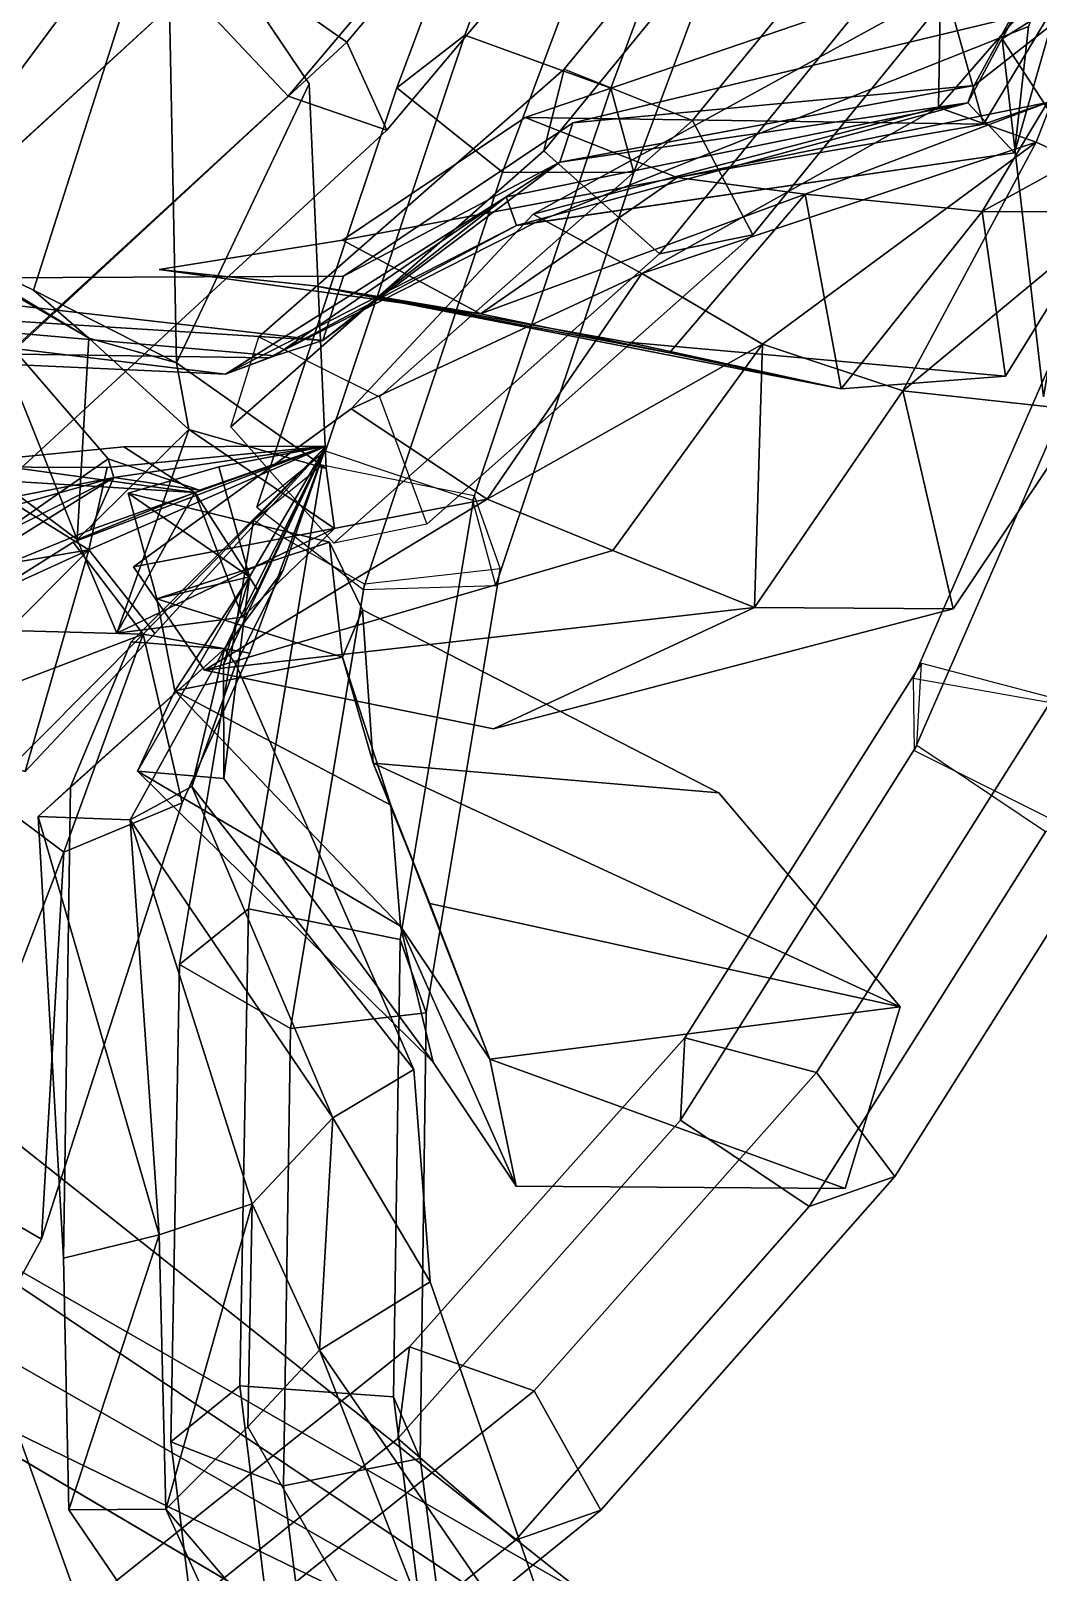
# Model space of a CAD drawing. Header units: metres. Extents: x -488 to 282, y -579 to 399.
# Drawn here: x -230.31 to -209.29, y -428.2 to -396.04 of the extents above; entities that cross this region are included whole.
import ezdxf

# ---------------------------------------------------------------- set-up
doc = ezdxf.new("R2010")
doc.units = ezdxf.units.M

msp = doc.modelspace()

# ---------------------------------------------------------------- linework, layer by layer
at = {"layer": 'coreopsi_1InfInt', "color": 3}
for points in [[(-218.022, -387.4692, 64.1246), (-221.2577, -396.1261, 69.2151), (-222.6717, -397.2243, 66.4485), (-219.4091, -388.5016, 61.3193)], [(-215.0095, -388.6593, 64.2227), (-218.2132, -397.235, 69.2649), (-221.2577, -396.1261, 69.2151), (-218.022, -387.4692, 64.1246)], [(-219.4091, -388.5016, 61.3193), (-222.6717, -397.2243, 66.4485), (-220.467, -398.9854, 64.855), (-217.2204, -390.305, 59.7511)], [(-214.5169, -390.4019, 61.5352), (-217.7272, -398.9919, 66.5857), (-218.2132, -397.235, 69.2649), (-215.0095, -388.6593, 64.2227)], [(-217.2204, -390.305, 59.7511), (-220.467, -398.9854, 64.855), (-217.7272, -398.9919, 66.5857), (-214.5169, -390.4019, 61.5352)], [(-221.2577, -396.1261, 69.2151), (-224.1604, -404.8118, 74.4552), (-225.5987, -405.976, 71.7284), (-222.6717, -397.2243, 66.4485)], [(-218.2132, -397.235, 69.2649), (-221.0869, -405.8391, 74.4553), (-224.1604, -404.8118, 74.4552), (-221.2577, -396.1261, 69.2151)], [(-222.6717, -397.2243, 66.4485), (-225.5987, -405.976, 71.7284), (-223.3796, -407.6947, 70.1089), (-220.467, -398.9854, 64.855)], [(-217.7272, -398.9919, 66.5857), (-220.6071, -407.6106, 71.7846), (-221.0869, -405.8391, 74.4553), (-218.2132, -397.235, 69.2649)], [(-220.467, -398.9854, 64.855), (-223.3796, -407.6947, 70.1089), (-220.6071, -407.6106, 71.7846), (-217.7272, -398.9919, 66.5857)], [(-208.1256, -400.8846, 83.623), (-211.9004, -409.5528, 88.1193), (-211.8792, -411.052, 85.2465), (-208.1096, -402.399, 80.7581)], [(-205.2242, -401.2962, 85.00662), (-209.037, -410.0572, 89.5504), (-211.9004, -409.5528, 88.1193), (-208.1256, -400.8846, 83.623)], [(-208.1096, -402.399, 80.7581), (-211.8792, -411.052, 85.2465), (-209.0025, -412.497, 84.8753), (-205.1982, -403.7607, 80.3443)]]:
    msp.add_3dface(points, dxfattribs=at)
at = {"layer": 'coreopsi_1Pdcel', "color": 3}
for points in [[(-217.0844, -388.3832, 63.6994), (-223.7183, -396.2775, 67.1163), (-226.2797, -394.4827, 66.2682), (-219.8983, -386.9309, 63.011)], [(-220.8066, -387.8337, 60.03418), (-227.0328, -395.175, 63.1933), (-224.9438, -397.4041, 62.1123), (-218.5625, -389.8523, 58.855)], [(-216.2463, -390.2159, 61.09216), (-222.8802, -398.1103, 64.509), (-223.7183, -396.2775, 67.1163), (-217.0844, -388.3832, 63.6994)], [(-218.5625, -389.8523, 58.855), (-224.9438, -397.4041, 62.1123), (-222.8802, -398.1103, 64.509), (-216.2463, -390.2159, 61.09216)], [(-213.9193, -391.5862, 14.5599), (-219.6067, -398.5433, 9.3049), (-219.1855, -396.8347, 6.5837), (-213.638, -390.079, 11.705)], [(-213.638, -390.079, 11.705), (-219.1855, -396.8347, 6.5837), (-216.5064, -397.9107, 5.1121), (-210.819, -390.9537, 10.3672)], [(-210.819, -390.9537, 10.3672), (-216.5064, -397.9107, 5.1121), (-215.2467, -400.2944, 6.9101), (-209.3318, -393.0096, 12.3828)], [(-211.2768, -393.4065, 15.01324), (-217.1917, -400.6913, 9.5404), (-219.6067, -398.5433, 9.3049), (-213.9193, -391.5862, 14.5599)], [(-209.3318, -393.0096, 12.3828), (-215.2467, -400.2944, 6.9101), (-217.1917, -400.6913, 9.5404), (-211.2768, -393.4065, 15.01324)], [(-226.2797, -394.4827, 66.2682), (-233.7345, -401.3335, 68.6877), (-234.3017, -401.8319, 65.5363), (-227.0328, -395.175, 63.1933)], [(-223.7183, -396.2775, 67.1163), (-231.4757, -403.4438, 69.6602), (-233.7345, -401.3335, 68.6877), (-226.2797, -394.4827, 66.2682)], [(-227.0328, -395.175, 63.1933), (-234.3017, -401.8319, 65.5363), (-232.3987, -404.2549, 64.5317), (-224.9438, -397.4041, 62.1123)], [(-222.8802, -398.1103, 64.509), (-230.6376, -405.2766, 67.05296), (-231.4757, -403.4438, 69.6602), (-223.7183, -396.2775, 67.1163)], [(-219.6067, -398.5433, 9.3049), (-226.1401, -404.3038, 3.6047), (-225.5547, -402.4239, 1.03088), (-219.1855, -396.8347, 6.5837)], [(-219.1855, -396.8347, 6.5837), (-225.5547, -402.4239, 1.03088), (-223.0398, -403.6712, -0.588), (-216.5064, -397.9107, 5.1121)], [(-224.9438, -397.4041, 62.1123), (-232.3987, -404.2549, 64.5317), (-230.6376, -405.2766, 67.05296), (-222.8802, -398.1103, 64.509)], [(-216.5064, -397.9107, 5.1121), (-223.0398, -403.6712, -0.588), (-222.0475, -406.3336, 0.9702), (-215.2467, -400.2944, 6.9101)], [(-217.1917, -400.6913, 9.5404), (-223.9925, -406.7305, 3.6006), (-226.1401, -404.3038, 3.6047), (-219.6067, -398.5433, 9.3049)], [(-215.2467, -400.2944, 6.9101), (-222.0475, -406.3336, 0.9702), (-223.9925, -406.7305, 3.6006), (-217.1917, -400.6913, 9.5404)], [(-224.2295, -405.0909, 74.6108), (-225.773, -414.3582, 79.3817), (-227.2113, -415.5224, 76.6549), (-225.6678, -406.255, 71.884)], [(-221.0599, -405.7301, 74.3945), (-222.6034, -414.9974, 79.1655), (-225.773, -414.3582, 79.3817), (-224.2295, -405.0909, 74.6108)], [(-220.5211, -407.2632, 71.5909), (-222.0646, -416.5305, 76.3618), (-222.6034, -414.9974, 79.1655), (-221.0599, -405.7301, 74.3945)], [(-225.6678, -406.255, 71.884), (-227.2113, -415.5224, 76.6549), (-224.8961, -416.8531, 74.8191), (-223.3526, -407.5858, 70.04822)], [(-223.3526, -407.5858, 70.04822), (-224.8961, -416.8531, 74.8191), (-222.0646, -416.5305, 76.3618), (-220.5211, -407.2632, 71.5909)], [(-211.7313, -409.2325, 87.9337), (-216.6636, -417.0469, 92.997), (-216.7584, -418.7659, 90.2516), (-211.8261, -410.9516, 85.1883)], [(-208.984, -409.9568, 89.4922), (-213.9163, -417.7711, 94.5555), (-216.6636, -417.0469, 92.997), (-211.7313, -409.2325, 87.9337)], [(-207.3552, -412.1302, 87.7245), (-212.2875, -419.9445, 92.7878), (-213.9163, -417.7711, 94.5555), (-208.984, -409.9568, 89.4922)], [(-211.8261, -410.9516, 85.1883), (-216.7584, -418.7659, 90.2516), (-214.0705, -420.5686, 90.08772), (-209.1383, -412.7543, 85.02442)], [(-209.1383, -412.7543, 85.02442), (-214.0705, -420.5686, 90.08772), (-212.2875, -419.9445, 92.7878), (-207.3552, -412.1302, 87.7245)], [(-225.773, -414.3582, 79.3817), (-225.9537, -424.3126, 83.7271), (-227.392, -425.4768, 81.00036), (-227.2113, -415.5224, 76.6549)], [(-222.6034, -414.9974, 79.1655), (-222.7474, -424.5425, 83.3167), (-225.9537, -424.3126, 83.7271), (-225.773, -414.3582, 79.3817)], [(-222.0646, -416.5305, 76.3618), (-222.186, -425.8241, 80.3937), (-222.7474, -424.5425, 83.3167), (-222.6034, -414.9974, 79.1655)], [(-227.2113, -415.5224, 76.6549), (-227.392, -425.4768, 81.00036), (-225.0401, -426.3982, 78.9703), (-224.8961, -416.8531, 74.8191)], [(-224.8961, -416.8531, 74.8191), (-225.0401, -426.3982, 78.9703), (-222.186, -425.8241, 80.3937), (-222.0646, -416.5305, 76.3618)], [(-216.6636, -417.0469, 92.997), (-222.4118, -423.4999, 98.2844), (-222.6513, -425.4124, 95.6793), (-216.7584, -418.7659, 90.2516)], [(-213.9163, -417.7711, 94.5555), (-219.8092, -424.4175, 99.9832), (-222.4118, -423.4999, 98.2844), (-216.6636, -417.0469, 92.997)], [(-212.2875, -419.9445, 92.7878), (-218.4159, -426.9056, 98.4438), (-219.8092, -424.4175, 99.9832), (-213.9163, -417.7711, 94.5555)], [(-216.7584, -418.7659, 90.2516), (-222.6513, -425.4124, 95.6793), (-220.199, -427.5297, 95.7437), (-214.0705, -420.5686, 90.08772)], [(-214.0705, -420.5686, 90.08772), (-220.199, -427.5297, 95.7437), (-218.4159, -426.9056, 98.4438), (-212.2875, -419.9445, 92.7878)], [(-222.4118, -423.4999, 98.2844), (-229.0205, -428.7723, 103.8673), (-229.4303, -430.8474, 101.4122), (-222.6513, -425.4124, 95.6793)], [(-219.8092, -424.4175, 99.9832), (-226.5882, -429.8526, 105.7161), (-229.0205, -428.7723, 103.8673), (-222.4118, -423.4999, 98.2844)], [(-225.9537, -424.3126, 83.7271), (-224.6986, -434.4595, 87.3973), (-226.1369, -435.6237, 84.6705), (-227.392, -425.4768, 81.00036)], [(-218.4159, -426.9056, 98.4438), (-225.4721, -432.6055, 104.421), (-226.5882, -429.8526, 105.7161), (-219.8092, -424.4175, 99.9832)], [(-222.7474, -424.5425, 83.3167), (-221.5158, -434.2676, 86.8192), (-224.6986, -434.4595, 87.3973), (-225.9537, -424.3126, 83.7271)], [(-222.186, -425.8241, 80.3937), (-220.9688, -435.29, 83.7931), (-221.5158, -434.2676, 86.8192), (-222.7474, -424.5425, 83.3167)], [(-222.6513, -425.4124, 95.6793), (-229.4303, -430.8474, 101.4122), (-227.2552, -433.2296, 101.7209), (-220.199, -427.5297, 95.7437)], [(-227.392, -425.4768, 81.00036), (-226.1369, -435.6237, 84.6705), (-223.8085, -436.1233, 82.4728), (-225.0401, -426.3982, 78.9703)], [(-225.0401, -426.3982, 78.9703), (-223.8085, -436.1233, 82.4728), (-220.9688, -435.29, 83.7931), (-222.186, -425.8241, 80.3937)], [(-220.199, -427.5297, 95.7437), (-227.2552, -433.2296, 101.7209), (-225.4721, -432.6055, 104.421), (-218.4159, -426.9056, 98.4438)]]:
    msp.add_3dface(points, dxfattribs=at)
at = {"layer": 'coreopsi_1Petal1', "color": 3}
for points in [[(-207.733, -391.932, 27.1871), (-210.0422, -396.202, 26.6253), (-205.4054, -393.2736, 27.8167)], [(-207.733, -391.932, 27.1871), (-205.4054, -393.2736, 27.8167), (-210.0422, -396.202, 26.6253)], [(-210.4354, -397.9824, 31.01927), (-211.3028, -394.8673, 30.03709), (-207.0518, -392.3426, 30.9426)], [(-210.4354, -397.9824, 31.01927), (-207.0518, -392.3426, 30.9426), (-211.3028, -394.8673, 30.03709)], [(-207.9969, -392.3502, 29.4096), (-210.6257, -397.1768, 32.8004), (-210.7625, -397.5434, 30.3353)], [(-207.9969, -392.3502, 29.4096), (-210.7625, -397.5434, 30.3353), (-210.6257, -397.1768, 32.8004)], [(-210.7625, -397.5434, 30.3353), (-209.7881, -398.5863, 28.3303), (-207.9969, -392.3502, 29.4096)], [(-210.7625, -397.5434, 30.3353), (-207.9969, -392.3502, 29.4096), (-209.7881, -398.5863, 28.3303)], [(-207.9969, -392.3502, 29.4096), (-208.3753, -395.4116, 34.09787), (-210.6257, -397.1768, 32.8004)], [(-207.9969, -392.3502, 29.4096), (-210.6257, -397.1768, 32.8004), (-208.3753, -395.4116, 34.09787)], [(-209.0981, -397.53, 33.03513), (-210.4354, -397.9824, 31.01927), (-207.0518, -392.3426, 30.9426)], [(-209.0981, -397.53, 33.03513), (-207.0518, -392.3426, 30.9426), (-210.4354, -397.9824, 31.01927)], [(-209.7881, -398.5863, 28.3303), (-209.4966, -395.9491, 26.2372), (-207.9969, -392.3502, 29.4096)], [(-209.7881, -398.5863, 28.3303), (-207.9969, -392.3502, 29.4096), (-209.4966, -395.9491, 26.2372)], [(-232.9685, -400.1341, -18.7791), (-231.6546, -392.9522, -25.5223), (-227.471, -392.735, -29.6787)], [(-232.9685, -400.1341, -18.7791), (-227.471, -392.735, -29.6787), (-231.6546, -392.9522, -25.5223)], [(-230.2575, -401.4476, -20.1682), (-232.9685, -400.1341, -18.7791), (-227.471, -392.735, -29.6787)], [(-230.2575, -401.4476, -20.1682), (-227.471, -392.735, -29.6787), (-232.9685, -400.1341, -18.7791)], [(-227.471, -392.735, -29.6787), (-227.2712, -402.9664, -21.6647), (-230.2575, -401.4476, -20.1682)], [(-227.471, -392.735, -29.6787), (-230.2575, -401.4476, -20.1682), (-227.2712, -402.9664, -21.6647)], [(-227.471, -392.735, -29.6787), (-224.5054, -397.1429, -29.3224), (-227.2712, -402.9664, -21.6647)], [(-227.471, -392.735, -29.6787), (-227.2712, -402.9664, -21.6647), (-224.5054, -397.1429, -29.3224)], [(-207.1872, -392.8159, 27.8246), (-211.3713, -397.6385, 28.7944), (-209.3366, -398.3635, 27.5437)], [(-207.1872, -392.8159, 27.8246), (-209.3366, -398.3635, 27.5437), (-211.3713, -397.6385, 28.7944)], [(-207.1872, -392.8159, 27.8246), (-211.3283, -395.1973, 30.7699), (-211.3713, -397.6385, 28.7944)], [(-207.1872, -392.8159, 27.8246), (-211.3713, -397.6385, 28.7944), (-211.3283, -395.1973, 30.7699)], [(-209.3366, -398.3635, 27.5437), (-207.1012, -399.3896, 27.6244), (-207.1872, -392.8159, 27.8246)], [(-209.3366, -398.3635, 27.5437), (-207.1872, -392.8159, 27.8246), (-207.1012, -399.3896, 27.6244)], [(-205.4054, -393.2736, 27.8167), (-210.0422, -396.202, 26.6253), (-208.3409, -398.8216, 26.2977)], [(-205.4054, -393.2736, 27.8167), (-208.3409, -398.8216, 26.2977), (-210.0422, -396.202, 26.6253)], [(-210.4354, -397.9824, 31.01927), (-219.9976, -397.8445, 36.7306), (-211.3028, -394.8673, 30.03709)], [(-210.4354, -397.9824, 31.01927), (-211.3028, -394.8673, 30.03709), (-219.9976, -397.8445, 36.7306)], [(-211.3283, -395.1973, 30.7699), (-219.8269, -399.8599, 24.6279), (-211.3713, -397.6385, 28.7944)], [(-211.3283, -395.1973, 30.7699), (-211.3713, -397.6385, 28.7944), (-219.8269, -399.8599, 24.6279)], [(-208.3753, -395.4116, 34.09787), (-219.0048, -397.9583, 37.5933), (-210.6257, -397.1768, 32.8004)], [(-208.3753, -395.4116, 34.09787), (-210.6257, -397.1768, 32.8004), (-219.0048, -397.9583, 37.5933)], [(-209.7881, -398.5863, 28.3303), (-219.7796, -400.0355, 23.6244), (-209.4966, -395.9491, 26.2372)], [(-209.7881, -398.5863, 28.3303), (-209.4966, -395.9491, 26.2372), (-219.7796, -400.0355, 23.6244)], [(-210.0422, -396.202, 26.6253), (-209.1796, -403.6741, 17.9585), (-208.3409, -398.8216, 26.2977)], [(-210.0422, -396.202, 26.6253), (-208.3409, -398.8216, 26.2977), (-209.1796, -403.6741, 17.9585)], [(-227.2712, -402.9664, -21.6647), (-224.5054, -397.1429, -29.3224), (-224.1495, -405.1704, -21.5033)], [(-227.2712, -402.9664, -21.6647), (-224.1495, -405.1704, -21.5033), (-224.5054, -397.1429, -29.3224)], [(-210.6257, -397.1768, 32.8004), (-219.2762, -398.7813, 34.7824), (-210.7625, -397.5434, 30.3353)], [(-210.6257, -397.1768, 32.8004), (-210.7625, -397.5434, 30.3353), (-219.2762, -398.7813, 34.7824)], [(-210.6257, -397.1768, 32.8004), (-219.0048, -397.9583, 37.5933), (-219.2762, -398.7813, 34.7824)], [(-210.6257, -397.1768, 32.8004), (-219.2762, -398.7813, 34.7824), (-219.0048, -397.9583, 37.5933)], [(-210.7625, -397.5434, 30.3353), (-219.2762, -398.7813, 34.7824), (-220.3931, -399.4985, 31.1602)], [(-210.7625, -397.5434, 30.3353), (-220.3931, -399.4985, 31.1602), (-219.2762, -398.7813, 34.7824)], [(-220.3931, -399.4985, 31.1602), (-220.1754, -400.1013, 27.8682), (-210.7625, -397.5434, 30.3353)], [(-220.3931, -399.4985, 31.1602), (-210.7625, -397.5434, 30.3353), (-220.1754, -400.1013, 27.8682)], [(-210.7625, -397.5434, 30.3353), (-220.1754, -400.1013, 27.8682), (-209.7881, -398.5863, 28.3303)], [(-210.7625, -397.5434, 30.3353), (-209.7881, -398.5863, 28.3303), (-220.1754, -400.1013, 27.8682)], [(-211.3713, -397.6385, 28.7944), (-219.8269, -399.8599, 24.6279), (-217.5604, -401.1037, 23.2249)], [(-211.3713, -397.6385, 28.7944), (-217.5604, -401.1037, 23.2249), (-219.8269, -399.8599, 24.6279)], [(-211.3713, -397.6385, 28.7944), (-217.5604, -401.1037, 23.2249), (-209.3366, -398.3635, 27.5437)], [(-211.3713, -397.6385, 28.7944), (-209.3366, -398.3635, 27.5437), (-217.5604, -401.1037, 23.2249)], [(-209.0981, -397.53, 33.03513), (-216.8248, -399.0996, 39.2856), (-210.4354, -397.9824, 31.01927)], [(-209.0981, -397.53, 33.03513), (-210.4354, -397.9824, 31.01927), (-216.8248, -399.0996, 39.2856)], [(-214.153, -399.448, 41.2827), (-216.8248, -399.0996, 39.2856), (-209.0981, -397.53, 33.03513)], [(-214.153, -399.448, 41.2827), (-209.0981, -397.53, 33.03513), (-216.8248, -399.0996, 39.2856)], [(-209.0981, -397.53, 33.03513), (-210.4629, -399.8063, 42.3489), (-214.153, -399.448, 41.2827)], [(-209.0981, -397.53, 33.03513), (-214.153, -399.448, 41.2827), (-210.4629, -399.8063, 42.3489)], [(-206.9556, -397.8781, 34.2673), (-210.4629, -399.8063, 42.3489), (-209.0981, -397.53, 33.03513)], [(-206.9556, -397.8781, 34.2673), (-209.0981, -397.53, 33.03513), (-210.4629, -399.8063, 42.3489)], [(-216.8248, -399.0996, 39.2856), (-223.8111, -400.4086, 40.9518), (-219.9976, -397.8445, 36.7306)], [(-216.8248, -399.0996, 39.2856), (-219.9976, -397.8445, 36.7306), (-223.8111, -400.4086, 40.9518)], [(-219.0048, -397.9583, 37.5933), (-223.7896, -401.1592, 39.1771), (-219.2762, -398.7813, 34.7824)], [(-219.0048, -397.9583, 37.5933), (-219.2762, -398.7813, 34.7824), (-223.7896, -401.1592, 39.1771)], [(-216.8248, -399.0996, 39.2856), (-219.9976, -397.8445, 36.7306), (-210.4354, -397.9824, 31.01927)], [(-216.8248, -399.0996, 39.2856), (-210.4354, -397.9824, 31.01927), (-219.9976, -397.8445, 36.7306)], [(-206.9556, -397.8781, 34.2673), (-207.8567, -399.8171, 43.7129), (-210.4629, -399.8063, 42.3489)], [(-206.9556, -397.8781, 34.2673), (-210.4629, -399.8063, 42.3489), (-207.8567, -399.8171, 43.7129)], [(-209.3366, -398.3635, 27.5437), (-217.5604, -401.1037, 23.2249), (-215.0471, -402.5732, 20.6938)], [(-209.3366, -398.3635, 27.5437), (-215.0471, -402.5732, 20.6938), (-217.5604, -401.1037, 23.2249)], [(-215.0471, -402.5732, 20.6938), (-212.1185, -403.5479, 19.3818), (-209.3366, -398.3635, 27.5437)], [(-215.0471, -402.5732, 20.6938), (-209.3366, -398.3635, 27.5437), (-212.1185, -403.5479, 19.3818)], [(-209.3366, -398.3635, 27.5437), (-212.1185, -403.5479, 19.3818), (-207.1012, -399.3896, 27.6244)], [(-209.3366, -398.3635, 27.5437), (-207.1012, -399.3896, 27.6244), (-212.1185, -403.5479, 19.3818)], [(-219.2762, -398.7813, 34.7824), (-223.7896, -401.1592, 39.1771), (-224.2183, -402.4998, 35.6094)], [(-219.2762, -398.7813, 34.7824), (-224.2183, -402.4998, 35.6094), (-223.7896, -401.1592, 39.1771)], [(-220.3931, -399.4985, 31.1602), (-219.2762, -398.7813, 34.7824), (-224.2183, -402.4998, 35.6094)], [(-220.3931, -399.4985, 31.1602), (-224.2183, -402.4998, 35.6094), (-219.2762, -398.7813, 34.7824)], [(-220.1754, -400.1013, 27.8682), (-219.7796, -400.0355, 23.6244), (-209.7881, -398.5863, 28.3303)], [(-220.1754, -400.1013, 27.8682), (-209.7881, -398.5863, 28.3303), (-219.7796, -400.0355, 23.6244)], [(-231.0356, -406.5953, -7.1452), (-233.8031, -399.05, -12.4586), (-228.6968, -404.9684, -6.4915)], [(-231.0356, -406.5953, -7.1452), (-228.6968, -404.9684, -6.4915), (-233.8031, -399.05, -12.4586)], [(-220.9297, -401.9433, 43.9346), (-223.8111, -400.4086, 40.9518), (-216.8248, -399.0996, 39.2856)], [(-220.9297, -401.9433, 43.9346), (-216.8248, -399.0996, 39.2856), (-223.8111, -400.4086, 40.9518)], [(-220.9297, -401.9433, 43.9346), (-216.8248, -399.0996, 39.2856), (-214.153, -399.448, 41.2827)], [(-220.9297, -401.9433, 43.9346), (-214.153, -399.448, 41.2827), (-216.8248, -399.0996, 39.2856)], [(-212.1185, -403.5479, 19.3818), (-208.2971, -403.9682, 17.5407), (-207.1012, -399.3896, 27.6244)], [(-212.1185, -403.5479, 19.3818), (-207.1012, -399.3896, 27.6244), (-208.2971, -403.9682, 17.5407)], [(-226.2514, -403.2046, 27.8243), (-220.1754, -400.1013, 27.8682), (-220.3931, -399.4985, 31.1602)], [(-226.2514, -403.2046, 27.8243), (-220.3931, -399.4985, 31.1602), (-220.1754, -400.1013, 27.8682)], [(-225.2235, -402.8216, 31.9223), (-226.2514, -403.2046, 27.8243), (-220.3931, -399.4985, 31.1602)], [(-225.2235, -402.8216, 31.9223), (-220.3931, -399.4985, 31.1602), (-226.2514, -403.2046, 27.8243)], [(-220.3931, -399.4985, 31.1602), (-224.2183, -402.4998, 35.6094), (-225.2235, -402.8216, 31.9223)], [(-220.3931, -399.4985, 31.1602), (-225.2235, -402.8216, 31.9223), (-224.2183, -402.4998, 35.6094)], [(-216.989, -402.7549, 45.2797), (-220.9297, -401.9433, 43.9346), (-214.153, -399.448, 41.2827)], [(-216.989, -402.7549, 45.2797), (-214.153, -399.448, 41.2827), (-220.9297, -401.9433, 43.9346)], [(-214.153, -399.448, 41.2827), (-213.4055, -403.5086, 46.4196), (-216.989, -402.7549, 45.2797)], [(-214.153, -399.448, 41.2827), (-216.989, -402.7549, 45.2797), (-213.4055, -403.5086, 46.4196)], [(-214.153, -399.448, 41.2827), (-210.4629, -399.8063, 42.3489), (-213.4055, -403.5086, 46.4196)], [(-214.153, -399.448, 41.2827), (-213.4055, -403.5086, 46.4196), (-210.4629, -399.8063, 42.3489)], [(-220.1754, -400.1013, 27.8682), (-225.3438, -402.8575, 23.5103), (-219.7796, -400.0355, 23.6244)], [(-220.1754, -400.1013, 27.8682), (-219.7796, -400.0355, 23.6244), (-225.3438, -402.8575, 23.5103)], [(-219.8269, -399.8599, 24.6279), (-223.6269, -403.924, 22.462), (-217.5604, -401.1037, 23.2249)], [(-219.8269, -399.8599, 24.6279), (-217.5604, -401.1037, 23.2249), (-223.6269, -403.924, 22.462)], [(-210.4629, -399.8063, 42.3489), (-209.9786, -403.2401, 48.1207), (-213.4055, -403.5086, 46.4196)], [(-210.4629, -399.8063, 42.3489), (-213.4055, -403.5086, 46.4196), (-209.9786, -403.2401, 48.1207)], [(-207.8567, -399.8171, 43.7129), (-209.9786, -403.2401, 48.1207), (-210.4629, -399.8063, 42.3489)], [(-207.8567, -399.8171, 43.7129), (-210.4629, -399.8063, 42.3489), (-209.9786, -403.2401, 48.1207)], [(-229.1018, -402.449, -15.2884), (-231.6125, -401.0083, -13.6288), (-232.9685, -400.1341, -18.7791)], [(-229.1018, -402.449, -15.2884), (-232.9685, -400.1341, -18.7791), (-231.6125, -401.0083, -13.6288)], [(-229.1018, -402.449, -15.2884), (-232.9685, -400.1341, -18.7791), (-230.2575, -401.4476, -20.1682)], [(-229.1018, -402.449, -15.2884), (-230.2575, -401.4476, -20.1682), (-232.9685, -400.1341, -18.7791)], [(-220.9297, -401.9433, 43.9346), (-227.6325, -401.0161, 53.3235), (-223.8111, -400.4086, 40.9518)], [(-220.9297, -401.9433, 43.9346), (-223.8111, -400.4086, 40.9518), (-227.6325, -401.0161, 53.3235)], [(-226.2514, -403.2046, 27.8243), (-225.3438, -402.8575, 23.5103), (-220.1754, -400.1013, 27.8682)], [(-226.2514, -403.2046, 27.8243), (-220.1754, -400.1013, 27.8682), (-225.3438, -402.8575, 23.5103)], [(-230.9944, -405.4201, -7.2257), (-231.6125, -401.0083, -13.6288), (-229.3422, -406.6515, -7.8696)], [(-230.9944, -405.4201, -7.2257), (-229.3422, -406.6515, -7.8696), (-231.6125, -401.0083, -13.6288)], [(-229.3422, -406.6515, -7.8696), (-231.6125, -401.0083, -13.6288), (-229.1018, -402.449, -15.2884)], [(-229.3422, -406.6515, -7.8696), (-229.1018, -402.449, -15.2884), (-231.6125, -401.0083, -13.6288)], [(-224.3913, -401.3555, 58.5462), (-227.6325, -401.0161, 53.3235), (-220.9297, -401.9433, 43.9346)], [(-224.3913, -401.3555, 58.5462), (-220.9297, -401.9433, 43.9346), (-227.6325, -401.0161, 53.3235)], [(-224.2183, -402.4998, 35.6094), (-235.5099, -401.2154, 37.3083), (-240.4073, -401.4852, 32.5657)], [(-224.2183, -402.4998, 35.6094), (-240.4073, -401.4852, 32.5657), (-235.5099, -401.2154, 37.3083)], [(-223.7896, -401.1592, 39.1771), (-235.5099, -401.2154, 37.3083), (-224.2183, -402.4998, 35.6094)], [(-223.7896, -401.1592, 39.1771), (-224.2183, -402.4998, 35.6094), (-235.5099, -401.2154, 37.3083)], [(-213.4055, -403.5086, 46.4196), (-217.8593, -402.5343, 56.9671), (-224.3913, -401.3555, 58.5462)], [(-213.4055, -403.5086, 46.4196), (-224.3913, -401.3555, 58.5462), (-217.8593, -402.5343, 56.9671)], [(-216.989, -402.7549, 45.2797), (-213.4055, -403.5086, 46.4196), (-224.3913, -401.3555, 58.5462)], [(-216.989, -402.7549, 45.2797), (-224.3913, -401.3555, 58.5462), (-213.4055, -403.5086, 46.4196)], [(-224.3913, -401.3555, 58.5462), (-220.9297, -401.9433, 43.9346), (-216.989, -402.7549, 45.2797)], [(-224.3913, -401.3555, 58.5462), (-216.989, -402.7549, 45.2797), (-220.9297, -401.9433, 43.9346)], [(-217.5604, -401.1037, 23.2249), (-223.6269, -403.924, 22.462), (-220.7895, -405.8074, 20.6982)], [(-217.5604, -401.1037, 23.2249), (-220.7895, -405.8074, 20.6982), (-223.6269, -403.924, 22.462)], [(-215.0471, -402.5732, 20.6938), (-217.5604, -401.1037, 23.2249), (-220.7895, -405.8074, 20.6982)], [(-215.0471, -402.5732, 20.6938), (-220.7895, -405.8074, 20.6982), (-217.5604, -401.1037, 23.2249)], [(-225.2235, -402.8216, 31.9223), (-224.2183, -402.4998, 35.6094), (-240.4073, -401.4852, 32.5657)], [(-225.2235, -402.8216, 31.9223), (-240.4073, -401.4852, 32.5657), (-224.2183, -402.4998, 35.6094)], [(-240.4073, -401.4852, 32.5657), (-237.7916, -402.6821, 27.1231), (-226.2514, -403.2046, 27.8243)], [(-240.4073, -401.4852, 32.5657), (-226.2514, -403.2046, 27.8243), (-237.7916, -402.6821, 27.1231)], [(-240.4073, -401.4852, 32.5657), (-226.2514, -403.2046, 27.8243), (-225.2235, -402.8216, 31.9223)], [(-240.4073, -401.4852, 32.5657), (-225.2235, -402.8216, 31.9223), (-226.2514, -403.2046, 27.8243)], [(-230.2575, -401.4476, -20.1682), (-227.2712, -402.9664, -21.6647), (-229.1018, -402.449, -15.2884)], [(-230.2575, -401.4476, -20.1682), (-229.1018, -402.449, -15.2884), (-227.2712, -402.9664, -21.6647)], [(-229.1018, -402.449, -15.2884), (-227.0153, -404.3575, -15.9355), (-229.3422, -406.6515, -7.8696)], [(-229.1018, -402.449, -15.2884), (-229.3422, -406.6515, -7.8696), (-227.0153, -404.3575, -15.9355)], [(-227.2712, -402.9664, -21.6647), (-227.0153, -404.3575, -15.9355), (-229.1018, -402.449, -15.2884)], [(-227.2712, -402.9664, -21.6647), (-229.1018, -402.449, -15.2884), (-227.0153, -404.3575, -15.9355)], [(-215.0471, -402.5732, 20.6938), (-220.7895, -405.8074, 20.6982), (-218.169, -406.8789, 18.111)], [(-215.0471, -402.5732, 20.6938), (-218.169, -406.8789, 18.111), (-220.7895, -405.8074, 20.6982)], [(-218.169, -406.8789, 18.111), (-215.2093, -408.0712, 15.3154), (-215.0471, -402.5732, 20.6938)], [(-218.169, -406.8789, 18.111), (-215.0471, -402.5732, 20.6938), (-215.2093, -408.0712, 15.3154)], [(-209.9786, -403.2401, 48.1207), (-217.8593, -402.5343, 56.9671), (-213.4055, -403.5086, 46.4196)], [(-209.9786, -403.2401, 48.1207), (-213.4055, -403.5086, 46.4196), (-217.8593, -402.5343, 56.9671)], [(-215.2093, -408.0712, 15.3154), (-212.1185, -403.5479, 19.3818), (-215.0471, -402.5732, 20.6938)], [(-215.2093, -408.0712, 15.3154), (-215.0471, -402.5732, 20.6938), (-212.1185, -403.5479, 19.3818)], [(-226.2514, -403.2046, 27.8243), (-237.7916, -402.6821, 27.1231), (-225.3438, -402.8575, 23.5103)], [(-226.2514, -403.2046, 27.8243), (-225.3438, -402.8575, 23.5103), (-237.7916, -402.6821, 27.1231)], [(-227.2712, -402.9664, -21.6647), (-224.1495, -405.1704, -21.5033), (-227.0153, -404.3575, -15.9355)], [(-227.2712, -402.9664, -21.6647), (-227.0153, -404.3575, -15.9355), (-224.1495, -405.1704, -21.5033)], [(-215.2093, -408.0712, 15.3154), (-211.0648, -408.1016, 13.7736), (-212.1185, -403.5479, 19.3818)], [(-215.2093, -408.0712, 15.3154), (-212.1185, -403.5479, 19.3818), (-211.0648, -408.1016, 13.7736)], [(-212.1185, -403.5479, 19.3818), (-211.0648, -408.1016, 13.7736), (-208.2971, -403.9682, 17.5407)], [(-212.1185, -403.5479, 19.3818), (-208.2971, -403.9682, 17.5407), (-211.0648, -408.1016, 13.7736)], [(-223.6269, -403.924, 22.462), (-228.168, -407.2188, 12.00332), (-220.7895, -405.8074, 20.6982)], [(-223.6269, -403.924, 22.462), (-220.7895, -405.8074, 20.6982), (-228.168, -407.2188, 12.00332)], [(-229.3422, -406.6515, -7.8696), (-227.0153, -404.3575, -15.9355), (-228.5147, -408.6051, -8.04209)], [(-229.3422, -406.6515, -7.8696), (-228.5147, -408.6051, -8.04209), (-227.0153, -404.3575, -15.9355)], [(-227.0153, -404.3575, -15.9355), (-223.9775, -406.4221, -16.2561), (-228.5147, -408.6051, -8.04209)], [(-227.0153, -404.3575, -15.9355), (-228.5147, -408.6051, -8.04209), (-223.9775, -406.4221, -16.2561)], [(-227.0153, -404.3575, -15.9355), (-224.1495, -405.1704, -21.5033), (-223.9775, -406.4221, -16.2561)], [(-227.0153, -404.3575, -15.9355), (-223.9775, -406.4221, -16.2561), (-224.1495, -405.1704, -21.5033)], [(-228.372, -404.7184, -1.8396), (-231.5599, -405.0302, -4.5975), (-226.8877, -405.6707, -3.4478)], [(-228.372, -404.7184, -1.8396), (-226.8877, -405.6707, -3.4478), (-231.5599, -405.0302, -4.5975)], [(-227.9661, -408.6251, -0.5653), (-229.4257, -406.7102, -0.7343), (-224.149, -404.7021, 1.7266)], [(-227.9661, -408.6251, -0.5653), (-224.149, -404.7021, 1.7266), (-229.4257, -406.7102, -0.7343)], [(-224.149, -404.7021, 1.7266), (-227.7215, -408.6095, 0.1382), (-229.1043, -406.8638, -0.7198)], [(-224.149, -404.7021, 1.7266), (-229.1043, -406.8638, -0.7198), (-227.7215, -408.6095, 0.1382)], [(-229.1043, -406.8638, -0.7198), (-228.7214, -405.1494, -2.3752), (-224.149, -404.7021, 1.7266)], [(-229.1043, -406.8638, -0.7198), (-224.149, -404.7021, 1.7266), (-228.7214, -405.1494, -2.3752)], [(-224.149, -404.7021, 1.7266), (-229.0658, -406.4505, -0.09575), (-228.5815, -405.3611, -2.1633)], [(-224.149, -404.7021, 1.7266), (-228.5815, -405.3611, -2.1633), (-229.0658, -406.4505, -0.09575)], [(-228.5815, -405.3611, -2.1633), (-226.7907, -405.623, -3.7602), (-224.149, -404.7021, 1.7266)], [(-228.5815, -405.3611, -2.1633), (-224.149, -404.7021, 1.7266), (-226.7907, -405.623, -3.7602)], [(-224.149, -404.7021, 1.7266), (-228.372, -404.7184, -1.8396), (-226.8877, -405.6707, -3.4478)], [(-224.149, -404.7021, 1.7266), (-226.8877, -405.6707, -3.4478), (-228.372, -404.7184, -1.8396)], [(-226.2723, -408.9346, -1.8498), (-228.2196, -408.7896, -0.4311), (-224.149, -404.7021, 1.7266)], [(-226.2723, -408.9346, -1.8498), (-224.149, -404.7021, 1.7266), (-228.2196, -408.7896, -0.4311)], [(-224.149, -404.7021, 1.7266), (-225.7405, -409.0243, -1.3293), (-227.9661, -408.6251, -0.5653)], [(-224.149, -404.7021, 1.7266), (-227.9661, -408.6251, -0.5653), (-225.7405, -409.0243, -1.3293)], [(-226.8877, -405.6707, -3.4478), (-225.5845, -407.7022, -3.457), (-224.149, -404.7021, 1.7266)], [(-226.8877, -405.6707, -3.4478), (-224.149, -404.7021, 1.7266), (-225.5845, -407.7022, -3.457)], [(-224.149, -404.7021, 1.7266), (-226.3911, -405.1332, -3.3072), (-225.7495, -407.432, -3.2933)], [(-224.149, -404.7021, 1.7266), (-225.7495, -407.432, -3.2933), (-226.3911, -405.1332, -3.3072)], [(-225.7495, -407.432, -3.2933), (-226.2888, -409.2631, -1.8161), (-224.149, -404.7021, 1.7266)], [(-225.7495, -407.432, -3.2933), (-224.149, -404.7021, 1.7266), (-226.2888, -409.2631, -1.8161)], [(-224.149, -404.7021, 1.7266), (-225.0468, -407.2922, -3.07323), (-226.2723, -408.9346, -1.8498)], [(-224.149, -404.7021, 1.7266), (-226.2723, -408.9346, -1.8498), (-225.0468, -407.2922, -3.07323)], [(-233.1124, -407.5454, -4.6993), (-231.8992, -405.1385, -3.5682), (-229.1043, -406.8638, -0.7198)], [(-233.1124, -407.5454, -4.6993), (-229.1043, -406.8638, -0.7198), (-231.8992, -405.1385, -3.5682)], [(-229.1043, -406.8638, -0.7198), (-231.8992, -405.1385, -3.5682), (-228.7214, -405.1494, -2.3752)], [(-229.1043, -406.8638, -0.7198), (-228.7214, -405.1494, -2.3752), (-231.8992, -405.1385, -3.5682)], [(-226.8877, -405.6707, -3.4478), (-231.5599, -405.0302, -4.5975), (-230.9944, -405.4201, -7.2257)], [(-226.8877, -405.6707, -3.4478), (-230.9944, -405.4201, -7.2257), (-231.5599, -405.0302, -4.5975)], [(-231.0356, -406.5953, -7.1452), (-228.6968, -404.9684, -6.4915), (-228.5815, -405.3611, -2.1633)], [(-231.0356, -406.5953, -7.1452), (-228.5815, -405.3611, -2.1633), (-228.6968, -404.9684, -6.4915)], [(-228.5815, -405.3611, -2.1633), (-228.6968, -404.9684, -6.4915), (-226.7907, -405.623, -3.7602)], [(-228.5815, -405.3611, -2.1633), (-226.7907, -405.623, -3.7602), (-228.6968, -404.9684, -6.4915)], [(-226.3911, -405.1332, -3.3072), (-228.2826, -405.6839, -7.04683), (-225.7495, -407.432, -3.2933)], [(-226.3911, -405.1332, -3.3072), (-225.7495, -407.432, -3.2933), (-228.2826, -405.6839, -7.04683)], [(-228.5815, -405.3611, -2.1633), (-233.6655, -406.791, -3.9822), (-232.3764, -406.0971, -5.5687)], [(-228.5815, -405.3611, -2.1633), (-232.3764, -406.0971, -5.5687), (-233.6655, -406.791, -3.9822)], [(-228.5815, -405.3611, -2.1633), (-232.68, -407.9237, -1.7184), (-233.6655, -406.791, -3.9822)], [(-228.5815, -405.3611, -2.1633), (-233.6655, -406.791, -3.9822), (-232.68, -407.9237, -1.7184)], [(-229.0658, -406.4505, -0.09575), (-232.68, -407.9237, -1.7184), (-228.5815, -405.3611, -2.1633)], [(-229.0658, -406.4505, -0.09575), (-228.5815, -405.3611, -2.1633), (-232.68, -407.9237, -1.7184)], [(-232.3764, -406.0971, -5.5687), (-231.0356, -406.5953, -7.1452), (-228.5815, -405.3611, -2.1633)], [(-232.3764, -406.0971, -5.5687), (-228.5815, -405.3611, -2.1633), (-231.0356, -406.5953, -7.1452)], [(-226.8877, -405.6707, -3.4478), (-230.9944, -405.4201, -7.2257), (-229.3422, -406.6515, -7.8696)], [(-226.8877, -405.6707, -3.4478), (-229.3422, -406.6515, -7.8696), (-230.9944, -405.4201, -7.2257)], [(-229.3422, -406.6515, -7.8696), (-228.5147, -408.6051, -8.04209), (-226.8877, -405.6707, -3.4478)], [(-229.3422, -406.6515, -7.8696), (-226.8877, -405.6707, -3.4478), (-228.5147, -408.6051, -8.04209)], [(-228.5147, -408.6051, -8.04209), (-225.8951, -408.2686, -6.7894), (-226.8877, -405.6707, -3.4478)], [(-228.5147, -408.6051, -8.04209), (-226.8877, -405.6707, -3.4478), (-225.8951, -408.2686, -6.7894)], [(-225.7495, -407.432, -3.2933), (-228.2826, -405.6839, -7.04683), (-227.6846, -407.8912, -8.5129)], [(-225.7495, -407.432, -3.2933), (-227.6846, -407.8912, -8.5129), (-228.2826, -405.6839, -7.04683)], [(-228.2826, -405.6839, -7.04683), (-224.08, -406.7053, -15.9806), (-227.6846, -407.8912, -8.5129)], [(-228.2826, -405.6839, -7.04683), (-227.6846, -407.8912, -8.5129), (-224.08, -406.7053, -15.9806)], [(-220.7895, -405.8074, 20.6982), (-228.168, -407.2188, 12.00332), (-226.6862, -409.3767, 5.7027)], [(-220.7895, -405.8074, 20.6982), (-226.6862, -409.3767, 5.7027), (-228.168, -407.2188, 12.00332)], [(-226.8877, -405.6707, -3.4478), (-225.8951, -408.2686, -6.7894), (-225.5845, -407.7022, -3.457)], [(-226.8877, -405.6707, -3.4478), (-225.5845, -407.7022, -3.457), (-225.8951, -408.2686, -6.7894)], [(-218.169, -406.8789, 18.111), (-220.7895, -405.8074, 20.6982), (-226.6862, -409.3767, 5.7027)], [(-218.169, -406.8789, 18.111), (-226.6862, -409.3767, 5.7027), (-220.7895, -405.8074, 20.6982)], [(-228.5147, -408.6051, -8.04209), (-223.9775, -406.4221, -16.2561), (-225.8951, -408.2686, -6.7894)], [(-228.5147, -408.6051, -8.04209), (-225.8951, -408.2686, -6.7894), (-223.9775, -406.4221, -16.2561)], [(-227.9661, -408.6251, -0.5653), (-232.2887, -408.5117, -1.01638), (-229.4257, -406.7102, -0.7343)], [(-227.9661, -408.6251, -0.5653), (-229.4257, -406.7102, -0.7343), (-232.2887, -408.5117, -1.01638)], [(-227.6846, -407.8912, -8.5129), (-224.08, -406.7053, -15.9806), (-223.8119, -409.1035, -15.1746)], [(-227.6846, -407.8912, -8.5129), (-223.8119, -409.1035, -15.1746), (-224.08, -406.7053, -15.9806)], [(-224.08, -406.7053, -15.9806), (-223.3893, -408.1192, -20.8992), (-223.8119, -409.1035, -15.1746)], [(-224.08, -406.7053, -15.9806), (-223.8119, -409.1035, -15.1746), (-223.3893, -408.1192, -20.8992)], [(-229.1043, -406.8638, -0.7198), (-232.9316, -410.7041, -2.06311), (-233.3129, -408.7887, -2.9831)], [(-229.1043, -406.8638, -0.7198), (-233.3129, -408.7887, -2.9831), (-232.9316, -410.7041, -2.06311)], [(-233.3129, -408.7887, -2.9831), (-233.1124, -407.5454, -4.6993), (-229.1043, -406.8638, -0.7198)], [(-233.3129, -408.7887, -2.9831), (-229.1043, -406.8638, -0.7198), (-233.1124, -407.5454, -4.6993)], [(-229.1043, -406.8638, -0.7198), (-230.4283, -411.4898, -1.3592), (-232.9316, -410.7041, -2.06311)], [(-229.1043, -406.8638, -0.7198), (-232.9316, -410.7041, -2.06311), (-230.4283, -411.4898, -1.3592)], [(-227.7215, -408.6095, 0.1382), (-230.4283, -411.4898, -1.3592), (-229.1043, -406.8638, -0.7198)], [(-227.7215, -408.6095, 0.1382), (-229.1043, -406.8638, -0.7198), (-230.4283, -411.4898, -1.3592)], [(-226.6862, -409.3767, 5.7027), (-215.2093, -408.0712, 15.3154), (-218.169, -406.8789, 18.111)], [(-226.6862, -409.3767, 5.7027), (-218.169, -406.8789, 18.111), (-215.2093, -408.0712, 15.3154)], [(-227.3033, -409.8066, -7.5928), (-228.083, -411.482, -6.5363), (-225.7495, -407.432, -3.2933)], [(-227.3033, -409.8066, -7.5928), (-225.7495, -407.432, -3.2933), (-228.083, -411.482, -6.5363)], [(-228.083, -411.482, -6.5363), (-226.2846, -411.6419, -4.2375), (-225.7495, -407.432, -3.2933)], [(-228.083, -411.482, -6.5363), (-225.7495, -407.432, -3.2933), (-226.2846, -411.6419, -4.2375)], [(-225.7495, -407.432, -3.2933), (-227.6846, -407.8912, -8.5129), (-227.3033, -409.8066, -7.5928)], [(-225.7495, -407.432, -3.2933), (-227.3033, -409.8066, -7.5928), (-227.6846, -407.8912, -8.5129)], [(-225.7495, -407.432, -3.2933), (-226.2846, -411.6419, -4.2375), (-226.2888, -409.2631, -1.8161)], [(-225.7495, -407.432, -3.2933), (-226.2888, -409.2631, -1.8161), (-226.2846, -411.6419, -4.2375)], [(-225.0468, -407.2922, -3.07323), (-226.0309, -409.25, -6.6876), (-226.2723, -408.9346, -1.8498)], [(-225.0468, -407.2922, -3.07323), (-226.2723, -408.9346, -1.8498), (-226.0309, -409.25, -6.6876)], [(-227.6846, -407.8912, -8.5129), (-223.8119, -409.1035, -15.1746), (-227.3033, -409.8066, -7.5928)], [(-227.6846, -407.8912, -8.5129), (-227.3033, -409.8066, -7.5928), (-223.8119, -409.1035, -15.1746)], [(-226.6862, -409.3767, 5.7027), (-220.6604, -410.6055, 5.4258), (-215.2093, -408.0712, 15.3154)], [(-226.6862, -409.3767, 5.7027), (-215.2093, -408.0712, 15.3154), (-220.6604, -410.6055, 5.4258)], [(-223.8119, -409.1035, -15.1746), (-223.3893, -408.1192, -20.8992), (-223.1709, -411.3195, -20.05386)], [(-223.8119, -409.1035, -15.1746), (-223.1709, -411.3195, -20.05386), (-223.3893, -408.1192, -20.8992)], [(-223.3893, -408.1192, -20.8992), (-215.9593, -411.9387, -26.8646), (-223.1709, -411.3195, -20.05386)], [(-223.3893, -408.1192, -20.8992), (-223.1709, -411.3195, -20.05386), (-215.9593, -411.9387, -26.8646)], [(-215.2093, -408.0712, 15.3154), (-220.6604, -410.6055, 5.4258), (-211.0648, -408.1016, 13.7736)], [(-215.2093, -408.0712, 15.3154), (-211.0648, -408.1016, 13.7736), (-220.6604, -410.6055, 5.4258)], [(-232.6807, -410.4224, -3.1935), (-232.2887, -408.5117, -1.01638), (-227.9661, -408.6251, -0.5653)], [(-232.6807, -410.4224, -3.1935), (-227.9661, -408.6251, -0.5653), (-232.2887, -408.5117, -1.01638)], [(-231.274, -411.9438, -2.7063), (-232.6807, -410.4224, -3.1935), (-227.9661, -408.6251, -0.5653)], [(-231.274, -411.9438, -2.7063), (-227.9661, -408.6251, -0.5653), (-232.6807, -410.4224, -3.1935)], [(-227.9661, -408.6251, -0.5653), (-229.6218, -413.1751, -3.3503), (-231.274, -411.9438, -2.7063)], [(-227.9661, -408.6251, -0.5653), (-231.274, -411.9438, -2.7063), (-229.6218, -413.1751, -3.3503)], [(-227.9661, -408.6251, -0.5653), (-227.151, -412.1435, -3.8085), (-229.6218, -413.1751, -3.3503)], [(-227.9661, -408.6251, -0.5653), (-229.6218, -413.1751, -3.3503), (-227.151, -412.1435, -3.8085)], [(-225.7405, -409.0243, -1.3293), (-227.151, -412.1435, -3.8085), (-227.9661, -408.6251, -0.5653)], [(-225.7405, -409.0243, -1.3293), (-227.9661, -408.6251, -0.5653), (-227.151, -412.1435, -3.8085)], [(-228.2398, -412.4982, -5.00723), (-230.1598, -412.4321, -4.09044), (-226.2723, -408.9346, -1.8498)], [(-228.2398, -412.4982, -5.00723), (-226.2723, -408.9346, -1.8498), (-230.1598, -412.4321, -4.09044)], [(-230.1598, -412.4321, -4.09044), (-229.487, -411.812, -1.3142), (-226.2723, -408.9346, -1.8498)], [(-230.1598, -412.4321, -4.09044), (-226.2723, -408.9346, -1.8498), (-229.487, -411.812, -1.3142)], [(-226.2723, -408.9346, -1.8498), (-229.487, -411.812, -1.3142), (-228.2196, -408.7896, -0.4311)], [(-226.2723, -408.9346, -1.8498), (-228.2196, -408.7896, -0.4311), (-229.487, -411.812, -1.3142)], [(-226.2723, -408.9346, -1.8498), (-226.9507, -411.8043, -6.5937), (-228.2398, -412.4982, -5.00723)], [(-226.2723, -408.9346, -1.8498), (-228.2398, -412.4982, -5.00723), (-226.9507, -411.8043, -6.5937)], [(-226.2723, -408.9346, -1.8498), (-226.0309, -409.25, -6.6876), (-226.9507, -411.8043, -6.5937)], [(-226.2723, -408.9346, -1.8498), (-226.9507, -411.8043, -6.5937), (-226.0309, -409.25, -6.6876)], [(-227.3033, -409.8066, -7.5928), (-223.8119, -409.1035, -15.1746), (-222.8029, -412.1964, -14.4333)], [(-227.3033, -409.8066, -7.5928), (-222.8029, -412.1964, -14.4333), (-223.8119, -409.1035, -15.1746)], [(-226.0309, -409.25, -6.6876), (-222.322, -417.7129, -10.3128), (-226.9507, -411.8043, -6.5937)], [(-226.0309, -409.25, -6.6876), (-226.9507, -411.8043, -6.5937), (-222.322, -417.7129, -10.3128)], [(-222.8029, -412.1964, -14.4333), (-223.8119, -409.1035, -15.1746), (-223.1709, -411.3195, -20.05386)], [(-222.8029, -412.1964, -14.4333), (-223.1709, -411.3195, -20.05386), (-223.8119, -409.1035, -15.1746)], [(-227.3033, -409.8066, -7.5928), (-222.6014, -414.7221, -13.02092), (-228.083, -411.482, -6.5363)], [(-227.3033, -409.8066, -7.5928), (-228.083, -411.482, -6.5363), (-222.6014, -414.7221, -13.02092)], [(-222.8029, -412.1964, -14.4333), (-222.6014, -414.7221, -13.02092), (-227.3033, -409.8066, -7.5928)], [(-222.8029, -412.1964, -14.4333), (-227.3033, -409.8066, -7.5928), (-222.6014, -414.7221, -13.02092)], [(-222.8029, -412.1964, -14.4333), (-223.1709, -411.3195, -20.05386), (-221.9852, -414.2488, -19.04524)], [(-222.8029, -412.1964, -14.4333), (-221.9852, -414.2488, -19.04524), (-223.1709, -411.3195, -20.05386)], [(-223.1709, -411.3195, -20.05386), (-215.9593, -411.9387, -26.8646), (-212.1744, -416.4059, -27.6021)], [(-223.1709, -411.3195, -20.05386), (-212.1744, -416.4059, -27.6021), (-215.9593, -411.9387, -26.8646)], [(-221.9852, -414.2488, -19.04524), (-223.1709, -411.3195, -20.05386), (-212.1744, -416.4059, -27.6021)], [(-221.9852, -414.2488, -19.04524), (-212.1744, -416.4059, -27.6021), (-223.1709, -411.3195, -20.05386)], [(-228.083, -411.482, -6.5363), (-221.9193, -417.5591, -10.7672), (-226.2846, -411.6419, -4.2375)], [(-228.083, -411.482, -6.5363), (-226.2846, -411.6419, -4.2375), (-221.9193, -417.5591, -10.7672)], [(-222.6014, -414.7221, -13.02092), (-221.9193, -417.5591, -10.7672), (-228.083, -411.482, -6.5363)], [(-222.6014, -414.7221, -13.02092), (-228.083, -411.482, -6.5363), (-221.9193, -417.5591, -10.7672)], [(-229.6218, -413.1751, -3.3503), (-232.2407, -420.0022, -0.6338), (-231.274, -411.9438, -2.7063)], [(-229.6218, -413.1751, -3.3503), (-231.274, -411.9438, -2.7063), (-232.2407, -420.0022, -0.6338)], [(-230.1598, -412.4321, -4.09044), (-229.6273, -421.645, -1.3225), (-229.487, -411.812, -1.3142)], [(-230.1598, -412.4321, -4.09044), (-229.487, -411.812, -1.3142), (-229.6273, -421.645, -1.3225)], [(-226.9507, -411.8043, -6.5937), (-224.0136, -418.717, -8.6994), (-228.2398, -412.4982, -5.00723)], [(-226.9507, -411.8043, -6.5937), (-228.2398, -412.4982, -5.00723), (-224.0136, -418.717, -8.6994)], [(-226.9507, -411.8043, -6.5937), (-222.322, -417.7129, -10.3128), (-224.0136, -418.717, -8.6994)], [(-226.9507, -411.8043, -6.5937), (-224.0136, -418.717, -8.6994), (-222.322, -417.7129, -10.3128)], [(-227.151, -412.1435, -3.8085), (-230.0906, -421.2505, -1.1741), (-229.6218, -413.1751, -3.3503)], [(-227.151, -412.1435, -3.8085), (-229.6218, -413.1751, -3.3503), (-230.0906, -421.2505, -1.1741)], [(-220.7359, -417.4973, -17.8832), (-222.6014, -414.7221, -13.02092), (-222.8029, -412.1964, -14.4333)], [(-220.7359, -417.4973, -17.8832), (-222.8029, -412.1964, -14.4333), (-222.6014, -414.7221, -13.02092)], [(-221.9852, -414.2488, -19.04524), (-220.7359, -417.4973, -17.8832), (-222.8029, -412.1964, -14.4333)], [(-221.9852, -414.2488, -19.04524), (-222.8029, -412.1964, -14.4333), (-220.7359, -417.4973, -17.8832)], [(-228.2398, -412.4982, -5.00723), (-227.6344, -421.1574, -4.3858), (-230.1598, -412.4321, -4.09044)], [(-228.2398, -412.4982, -5.00723), (-230.1598, -412.4321, -4.09044), (-227.6344, -421.1574, -4.3858)], [(-227.6344, -421.1574, -4.3858), (-229.6273, -421.645, -1.3225), (-230.1598, -412.4321, -4.09044)], [(-227.6344, -421.1574, -4.3858), (-230.1598, -412.4321, -4.09044), (-229.6273, -421.645, -1.3225)], [(-228.2398, -412.4982, -5.00723), (-224.0136, -418.717, -8.6994), (-225.6962, -420.5118, -6.4452)], [(-228.2398, -412.4982, -5.00723), (-225.6962, -420.5118, -6.4452), (-224.0136, -418.717, -8.6994)], [(-225.6962, -420.5118, -6.4452), (-227.6344, -421.1574, -4.3858), (-228.2398, -412.4982, -5.00723)], [(-225.6962, -420.5118, -6.4452), (-228.2398, -412.4982, -5.00723), (-227.6344, -421.1574, -4.3858)], [(-229.6218, -413.1751, -3.3503), (-230.0906, -421.2505, -1.1741), (-232.2407, -420.0022, -0.6338)], [(-229.6218, -413.1751, -3.3503), (-232.2407, -420.0022, -0.6338), (-230.0906, -421.2505, -1.1741)], [(-212.1744, -416.4059, -27.6021), (-220.7359, -417.4973, -17.8832), (-221.9852, -414.2488, -19.04524)], [(-212.1744, -416.4059, -27.6021), (-221.9852, -414.2488, -19.04524), (-220.7359, -417.4973, -17.8832)], [(-222.6014, -414.7221, -13.02092), (-220.1839, -420.1427, -15.1765), (-221.9193, -417.5591, -10.7672)], [(-222.6014, -414.7221, -13.02092), (-221.9193, -417.5591, -10.7672), (-220.1839, -420.1427, -15.1765)], [(-220.7359, -417.4973, -17.8832), (-220.1839, -420.1427, -15.1765), (-222.6014, -414.7221, -13.02092)], [(-220.7359, -417.4973, -17.8832), (-222.6014, -414.7221, -13.02092), (-220.1839, -420.1427, -15.1765)], [(-234.0823, -419.8799, 288.0904), (-218.6913, -428.7058, 294.892), (-235.3349, -415.4925, 293.7377)], [(-234.0823, -419.8799, 288.0904), (-235.3349, -415.4925, 293.7377), (-218.6913, -428.7058, 294.892)], [(-212.1744, -416.4059, -27.6021), (-213.3197, -420.1955, -24.04141), (-220.7359, -417.4973, -17.8832)], [(-212.1744, -416.4059, -27.6021), (-220.7359, -417.4973, -17.8832), (-213.3197, -420.1955, -24.04141)], [(-222.322, -417.7129, -10.3128), (-221.981, -422.1393, -12.9509), (-224.0136, -418.717, -8.6994)], [(-222.322, -417.7129, -10.3128), (-224.0136, -418.717, -8.6994), (-221.981, -422.1393, -12.9509)], [(-220.7359, -417.4973, -17.8832), (-213.3197, -420.1955, -24.04141), (-220.1839, -420.1427, -15.1765)], [(-220.7359, -417.4973, -17.8832), (-220.1839, -420.1427, -15.1765), (-213.3197, -420.1955, -24.04141)], [(-225.6962, -420.5118, -6.4452), (-224.0136, -418.717, -8.6994), (-224.2898, -423.5694, -11.04615)], [(-225.6962, -420.5118, -6.4452), (-224.2898, -423.5694, -11.04615), (-224.0136, -418.717, -8.6994)], [(-224.0136, -418.717, -8.6994), (-221.981, -422.1393, -12.9509), (-224.2898, -423.5694, -11.04615)], [(-224.0136, -418.717, -8.6994), (-224.2898, -423.5694, -11.04615), (-221.981, -422.1393, -12.9509)], [(-213.564, -433.575, 287.67), (-234.0823, -419.8799, 288.0904), (-234.6221, -421.5718, 281.3556)], [(-213.564, -433.575, 287.67), (-234.6221, -421.5718, 281.3556), (-234.0823, -419.8799, 288.0904)], [(-213.564, -433.575, 287.67), (-218.6913, -428.7058, 294.892), (-234.0823, -419.8799, 288.0904)], [(-213.564, -433.575, 287.67), (-234.0823, -419.8799, 288.0904), (-218.6913, -428.7058, 294.892)], [(-230.0906, -421.2505, -1.1741), (-232.5654, -425.7821, -1.2709), (-232.2407, -420.0022, -0.6338)], [(-230.0906, -421.2505, -1.1741), (-232.2407, -420.0022, -0.6338), (-232.5654, -425.7821, -1.2709)], [(-227.4948, -426.8854, -5.7983), (-227.6344, -421.1574, -4.3858), (-225.6962, -420.5118, -6.4452)], [(-227.4948, -426.8854, -5.7983), (-225.6962, -420.5118, -6.4452), (-227.6344, -421.1574, -4.3858)], [(-225.7849, -425.1695, -8.5544), (-227.4948, -426.8854, -5.7983), (-225.6962, -420.5118, -6.4452)], [(-225.7849, -425.1695, -8.5544), (-225.6962, -420.5118, -6.4452), (-227.4948, -426.8854, -5.7983)], [(-225.6962, -420.5118, -6.4452), (-224.2898, -423.5694, -11.04615), (-225.7849, -425.1695, -8.5544)], [(-225.6962, -420.5118, -6.4452), (-225.7849, -425.1695, -8.5544), (-224.2898, -423.5694, -11.04615)], [(-227.6344, -421.1574, -4.3858), (-229.5195, -426.8987, -2.5535), (-229.6273, -421.645, -1.3225)], [(-227.6344, -421.1574, -4.3858), (-229.6273, -421.645, -1.3225), (-229.5195, -426.8987, -2.5535)], [(-227.4948, -426.8854, -5.7983), (-229.5195, -426.8987, -2.5535), (-227.6344, -421.1574, -4.3858)], [(-227.4948, -426.8854, -5.7983), (-227.6344, -421.1574, -4.3858), (-229.5195, -426.8987, -2.5535)], [(-234.6221, -421.5718, 281.3556), (-235.2344, -423.0516, 275.2659), (-213.564, -433.575, 287.67)], [(-234.6221, -421.5718, 281.3556), (-213.564, -433.575, 287.67), (-235.2344, -423.0516, 275.2659)], [(-221.981, -422.1393, -12.9509), (-218.6601, -431.7463, -11.5167), (-224.2898, -423.5694, -11.04615)], [(-221.981, -422.1393, -12.9509), (-224.2898, -423.5694, -11.04615), (-218.6601, -431.7463, -11.5167)], [(-234.0883, -423.7342, 269.112), (-219.1615, -432.5369, 278.0228), (-235.2344, -423.0516, 275.2659)], [(-234.0883, -423.7342, 269.112), (-235.2344, -423.0516, 275.2659), (-219.1615, -432.5369, 278.0228)], [(-235.2344, -423.0516, 275.2659), (-219.1615, -432.5369, 278.0228), (-213.564, -433.575, 287.67)], [(-235.2344, -423.0516, 275.2659), (-213.564, -433.575, 287.67), (-219.1615, -432.5369, 278.0228)], [(-236.4139, -425.8099, 266.2073), (-225.9363, -438.2962, 256.4424), (-231.2511, -423.4471, 270.732)], [(-236.4139, -425.8099, 266.2073), (-231.2511, -423.4471, 270.732), (-225.9363, -438.2962, 256.4424)], [(-225.7849, -425.1695, -8.5544), (-224.2898, -423.5694, -11.04615), (-219.2005, -436.5996, -8.2034)], [(-225.7849, -425.1695, -8.5544), (-219.2005, -436.5996, -8.2034), (-224.2898, -423.5694, -11.04615)], [(-224.2898, -423.5694, -11.04615), (-218.6601, -431.7463, -11.5167), (-219.2005, -436.5996, -8.2034)], [(-224.2898, -423.5694, -11.04615), (-219.2005, -436.5996, -8.2034), (-218.6601, -431.7463, -11.5167)], [(-219.2005, -436.5996, -8.2034), (-227.4948, -426.8854, -5.7983), (-225.7849, -425.1695, -8.5544)], [(-219.2005, -436.5996, -8.2034), (-225.7849, -425.1695, -8.5544), (-227.4948, -426.8854, -5.7983)], [(-230.3652, -441.0762, 247.793), (-225.9363, -438.2962, 256.4424), (-236.4139, -425.8099, 266.2073)], [(-230.3652, -441.0762, 247.793), (-236.4139, -425.8099, 266.2073), (-225.9363, -438.2962, 256.4424)], [(-227.4948, -426.8854, -5.7983), (-223.3417, -435.9508, -4.9199), (-229.5195, -426.8987, -2.5535)], [(-227.4948, -426.8854, -5.7983), (-229.5195, -426.8987, -2.5535), (-223.3417, -435.9508, -4.9199)], [(-219.2005, -436.5996, -8.2034), (-223.3417, -435.9508, -4.9199), (-227.4948, -426.8854, -5.7983)], [(-219.2005, -436.5996, -8.2034), (-227.4948, -426.8854, -5.7983), (-223.3417, -435.9508, -4.9199)]]:
    msp.add_3dface(points, dxfattribs=at)

doc.saveas('drawing.dxf')
